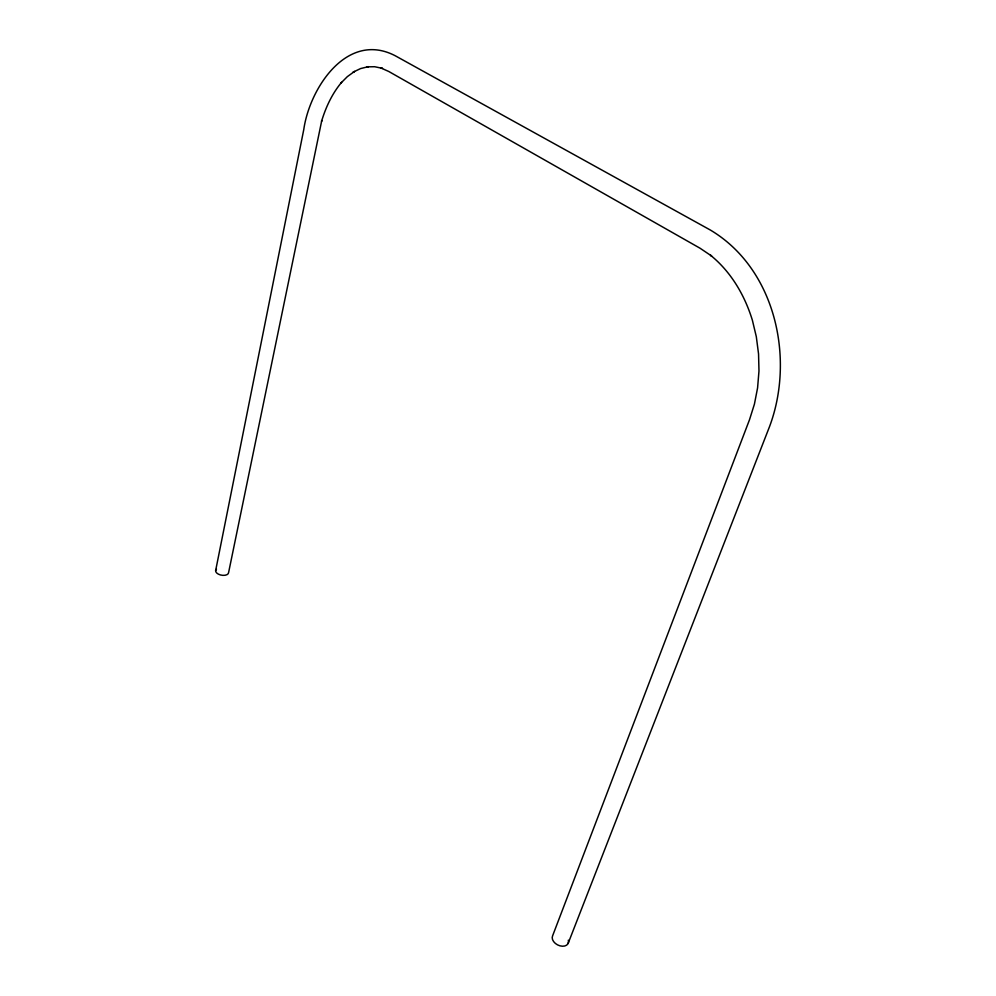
<?xml version="1.0" encoding="UTF-8"?>
<svg xmlns="http://www.w3.org/2000/svg" width="996" height="996" viewBox="0 0 996 996"><rect width="100%" height="100%" fill="white"/><g stroke="black" fill="none" stroke-linecap="round" stroke-linejoin="round"><path stroke-width="1.49" d="M215.597 570.82L303.78 129.505C309.656 88.146 347.206 30.59 395.362 55.826L710.248 229.976C775.498 268.659 795.144 358.622 769.46 426.811L568.143 943.386M216.481 569.127A6.586 3.586 10.3 0 0 220.44 574.953A6.586 3.586 10.3 0 0 228.619 572.476L321.745 120.578L321.559 121.288C325.829 107.232 332.104 93.636 341.603 82.319L340.669 83.328L347.343 76.642L354.514 71.451L353.107 72.135L360.602 68.562L368.383 66.67L366.715 66.857L374.608 66.72L382.501 68.363L380.858 67.965L388.776 71.488L700.039 248.216L711.667 256.047L710.484 255.225C731.002 271.759 744.759 295.326 752.403 320.314L756.313 336.685L758.554 353.966L758.977 371.022L757.583 387.892L754.42 404.152L749.49 419.777L552.593 935.854A8.64 5.939 26.8 0 0 559.951 945.827A8.64 5.939 26.8 0 0 568.33 940.187"/></g></svg>
